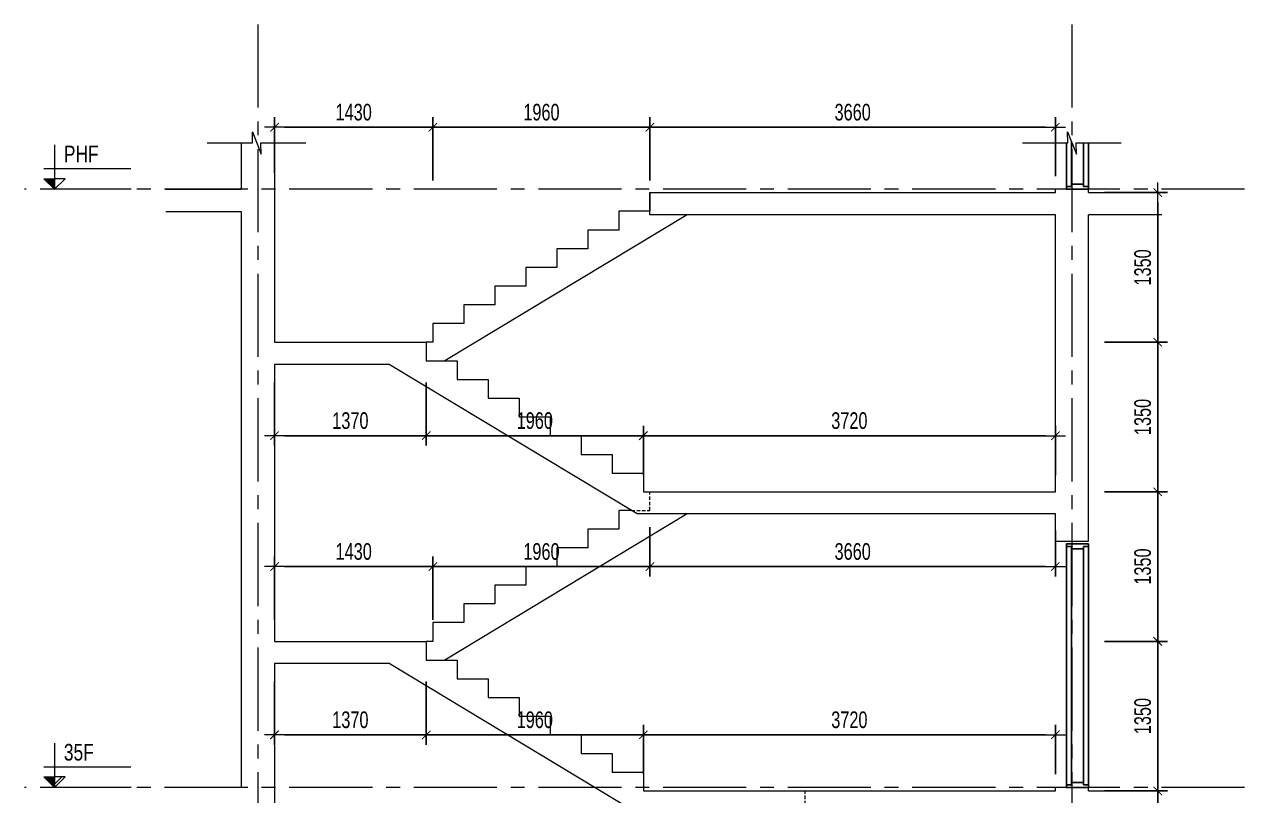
# Model space of a CAD drawing. Header units: millimetres. Extents: x -179076 to 85149, y -28646 to 38481.
# Drawn here: x 74133 to 85149, y -19274 to -12313 of the extents above; entities that cross this region are included whole.
import ezdxf

# ---------------------------------------------------------------- set-up
doc = ezdxf.new("R2010")
doc.units = ezdxf.units.MM
doc.linetypes.add('CENTER2', pattern=[1.125, 0.75, -0.125, 0.125, -0.125])
doc.linetypes.add('HIDDEN2', pattern=[4.762499999999999, 3.175, -1.5875])
doc.layers.get('Defpoints').update_dxf_attribs({"color": 151, "lineweight": 9})
doc.layers.add('A-DOOR', color=4, linetype='Continuous')
doc.layers.add('DOOR', color=4, linetype='Continuous')
for name, color, linetype, lineweight in [('NDC_S_ANNO', 7, 'Continuous', 20), ('NDC_S_AXIS', 5, 'CENTER2', 13), ('NDC_S_CONTINUOUS', 3, 'Continuous', 20), ('NDC_S_DIM', 1, 'Continuous', 15), ('NDC_S_HIDDEN', 8, 'HIDDEN2', 13), ('NDC_S_SLAB', 2, 'Continuous', 20), ('NDC_S_SYMBOL', 1, 'Continuous', 15), ('NDC_S_TEXT SYMBOL', 7, 'Continuous', 20), ('NDC_S_VN TEXT', 7, 'Continuous', 20)]:
    doc.layers.add(name, color=color, linetype=linetype, lineweight=lineweight)
doc.styles.add('NDC_ANNO', font='', dxfattribs={"width": 0.8})
doc.styles.add('NDC_DIM', font='', dxfattribs={"width": 0.75})
doc.styles.get('NDC_ANNO').set_extended_font_data('Dotum')
doc.styles.get('NDC_DIM').set_extended_font_data('Dotum')
doc.dimstyles.new('NDC_dim_60', dxfattribs={"dimscale": 60, "dimtxt": 2.5, "dimasz": 1.5, "dimexe": 1.5, "dimexo": 2.5, "dimgap": 1, "dimtad": 1, "dimdec": 0, "dimzin": 0, "dimdsep": 46, "dimtxsty": 'NDC_DIM', "dimblk": 'DIMMARK', "dimcen": 0.09, "dimdle": 1.2, "dimclrd": 1, "dimclre": 1, "dimclrt": 3, "dimadec": 0, "dimazin": 0, "dimtfac": 1, "dimtdec": 0, "dimtix": 1, "dimtofl": 0, "dimtmove": 0, "dimatfit": 3, "dimfxl": 8, "dimfxlon": 1, "dimtolj": 1, "dimtzin": 0, "dimarcsym": 0})

# ---------------------------------------------------------------- blocks, each defined once
blk = doc.blocks.new('X-SECTION-2$0$X-SEC-DOO2')
at = {"layer": 'A-DOOR'}
for p, q in [((41975.58351206721, 101971.8529757934), (41975.58351206745, 104171.8529757934)), ((42020.58351206721, 102016.8529757934), (42020.58351206745, 104126.8529757934)), ((42130.58351206721, 102016.8529757934), (42130.58351206745, 104126.8529757934)), ((42175.58351206721, 101971.8529757934), (42175.58351206745, 104171.8529757934))]:
    blk.add_line(p, q, dxfattribs=at)
for points in [[(41975.58351206745, 104171.8529757934), (41975.58351206745, 104146.8529757934), (42020.58351206745, 104146.8529757934), (42020.58351206745, 104126.8529757934), (42130.58351206745, 104126.8529757934), (42130.58351206745, 104146.8529757934), (42175.58351206745, 104146.8529757934), (42175.58351206745, 104171.8529757934)], [(41975.58351206721, 101971.8529757934), (41975.58351206721, 101996.8529757934), (42020.58351206721, 101996.8529757934), (42020.58351206721, 102016.8529757934), (42130.58351206721, 102016.8529757934), (42130.58351206721, 101996.8529757934), (42175.58351206721, 101996.8529757934), (42175.58351206721, 101971.8529757934)]]:
    blk.add_lwpolyline(points, close=True, dxfattribs=at)
at = {"layer": 'Defpoints'}
blk.add_line((41975.58351206745, 104191.8529757934), (42175.58351206745, 104191.8529757934), dxfattribs=at)
blk = doc.blocks.new('kata_block_CT')
at = {"layer": 'NDC_S_ANNO'}
blk.add_hatch(color=3, dxfattribs=at).paths.add_polyline_path([(0, 1.596954857557648), (-1.612010908633238, 1.596954857557648), (0, 0)])
at = {"layer": 'NDC_S_ANNO', "ltscale": 50}
h = blk.add_hatch(dxfattribs=at)
h.set_pattern_fill('ANSI31', color=256, scale=1.406250541793835, style=0)
h.set_pattern_definition([(45.00000000000001, (0, 5.456968210637569e-12), (-3.157122508925224, 3.157122508925225), [])])
h.paths.add_polyline_path([(0, 1.596954857557648), (0, 0), (1.612010908924276, 1.596954857557648)])
for p, q in [((-1.592704896858777, 3.140833880479477), (11.46947077315417, 3.140833880479477)), ((11.56125648126181, 5.456968210637569e-12), (-1.63869572513795, 5.456968210637569e-12))]:
    blk.add_line(p, q, dxfattribs=at)
for points in [[(0, 6.69495074864426), (0, 0)], [(0, 0), (-1.612010908924276, 1.596954857557648), (0, 1.596954857557648)], [(0, 0), (1.612010908924276, 1.596954857557648), (0, 1.596954857557648)]]:
    blk.add_lwpolyline(points, dxfattribs=at)
at = {"layer": 'NDC_S_ANNO', "color": 8, "ltscale": 50}
blk.add_lwpolyline([(0, 0), (-1.612010908633238, 1.596954857557648), (0, 1.596954857557648)], dxfattribs=at)
at = {"layer": 'NDC_S_TEXT SYMBOL', "color": 3, "style": 'NDC_ANNO', "width": 0.8}
blk.add_attdef('CT', (1.409564409346785, 4.068271311703938), '', height=2.5, dxfattribs=at)
blk = doc.blocks.new('DIMMARK')
at = {"layer": 'NDC_S_DIM', "color": 1}
blk.add_line((-1.5, 0), (1, 0), dxfattribs=at)
at = {"layer": 'NDC_S_DIM', "color": 2, "const_width": 0.1}
blk.add_lwpolyline([(-0.4242640687119285, -0.4242640687119285), (0.4242640687119285, 0.4242640687119285)], dxfattribs=at)
blk = doc.blocks.new('*D342')
at = {"layer": 'Defpoints', "color": 0, "transparency": 16777216}
for p in [(77761.14495491699, -18050.33283118162), (76391.14495506909, -18081.58283118162), (77761.14495491699, -18725.33283118162)]:
    blk.add_point(p, dxfattribs=at)
at = {"layer": 'NDC_S_DIM', "color": 1, "lineweight": -2, "transparency": 16777216}
for p, q in [((76391.14495506909, -18245.33283118162), (76391.14495506909, -18815.33283118162)), ((77761.14495491699, -18245.33283118162), (77761.14495491699, -18815.33283118162)), ((76481.14495506909, -18725.33283118162), (77671.14495491699, -18725.33283118162))]:
    blk.add_line(p, q, dxfattribs=at)
at = {"layer": 'NDC_S_DIM', "color": 1, "lineweight": -2, "transparency": 16777216, "xscale": 90, "yscale": 90, "zscale": 90, "rotation": 180}
blk.add_blockref('DIMMARK', (76391.14495506909, -18725.33283118162), dxfattribs=at)
at = {"layer": 'NDC_S_DIM', "color": 1, "lineweight": -2, "transparency": 16777216, "xscale": 90, "yscale": 90, "zscale": 90}
blk.add_blockref('DIMMARK', (77761.14495491699, -18725.33283118162), dxfattribs=at)
at = {"layer": 'NDC_S_DIM', "color": 3, "transparency": 16777216, "insert": (77076.14495499304, -18590.23106727389), "char_height": 150, "attachment_point": 5, "style": 'NDC_DIM'}
blk.add_mtext('\\A1;1370', dxfattribs=at)
blk = doc.blocks.new('*D343')
at = {"layer": 'Defpoints', "color": 0, "transparency": 16777216}
for p in [(77761.14495491699, -18050.33283118162), (79721.14495491699, -18725.33283118162), (79721.14495491699, -19231.58283118372)]:
    blk.add_point(p, dxfattribs=at)
at = {"layer": 'NDC_S_DIM', "color": 1, "lineweight": -2, "transparency": 16777216}
for p, q in [((77761.14495491699, -18245.33283118162), (77761.14495491699, -18815.33283118162)), ((77851.14495491699, -18725.33283118162), (79631.14495491699, -18725.33283118162)), ((79721.14495491699, -19081.58283118372), (79721.14495491699, -18635.33283118162))]:
    blk.add_line(p, q, dxfattribs=at)
at = {"layer": 'NDC_S_DIM', "color": 1, "lineweight": -2, "transparency": 16777216, "xscale": 90, "yscale": 90, "zscale": 90, "rotation": 180}
blk.add_blockref('DIMMARK', (77761.14495491699, -18725.33283118162), dxfattribs=at)
at = {"layer": 'NDC_S_DIM', "color": 1, "lineweight": -2, "transparency": 16777216, "xscale": 90, "yscale": 90, "zscale": 90}
blk.add_blockref('DIMMARK', (79721.14495491699, -18725.33283118162), dxfattribs=at)
at = {"layer": 'NDC_S_DIM', "color": 3, "transparency": 16777216, "insert": (78741.14495491699, -18590.23106727389), "char_height": 150, "attachment_point": 5, "style": 'NDC_DIM'}
blk.add_mtext('\\A1;1960', dxfattribs=at)
blk = doc.blocks.new('*D344')
at = {"layer": 'Defpoints', "color": 0, "transparency": 16777216}
for p in [(83441.1449550738, -18725.33283118162), (79721.14495491699, -19231.58283118372), (83441.1449550738, -19231.58283118372)]:
    blk.add_point(p, dxfattribs=at)
at = {"layer": 'NDC_S_DIM', "color": 1, "lineweight": -2, "transparency": 16777216}
for p, q in [((79721.14495491699, -19081.58283118372), (79721.14495491699, -18635.33283118162)), ((79811.14495491699, -18725.33283118162), (83351.1449550738, -18725.33283118162)), ((83441.1449550738, -19081.58283118372), (83441.1449550738, -18635.33283118162))]:
    blk.add_line(p, q, dxfattribs=at)
at = {"layer": 'NDC_S_DIM', "color": 1, "lineweight": -2, "transparency": 16777216, "xscale": 90, "yscale": 90, "zscale": 90, "rotation": 180}
blk.add_blockref('DIMMARK', (79721.14495491699, -18725.33283118162), dxfattribs=at)
at = {"layer": 'NDC_S_DIM', "color": 1, "lineweight": -2, "transparency": 16777216, "xscale": 90, "yscale": 90, "zscale": 90}
blk.add_blockref('DIMMARK', (83441.1449550738, -18725.33283118162), dxfattribs=at)
at = {"layer": 'NDC_S_DIM', "color": 3, "transparency": 16777216, "insert": (81581.1449549954, -18590.23106727389), "char_height": 150, "attachment_point": 5, "style": 'NDC_DIM'}
blk.add_mtext('\\A1;3720', dxfattribs=at)
blk = doc.blocks.new('*D345')
at = {"layer": 'Defpoints', "color": 0, "transparency": 16777216}
for p in [(77821.14495491699, -17206.58283118162), (76391.14495506909, -17881.58283118162), (77821.14495491699, -17881.58283118162)]:
    blk.add_point(p, dxfattribs=at)
at = {"layer": 'NDC_S_DIM', "color": 1, "lineweight": -2, "transparency": 16777216}
for p, q in [((76391.14495506909, -17686.58283118162), (76391.14495506909, -17116.58283118162)), ((77821.14495491699, -17686.58283118162), (77821.14495491699, -17116.58283118162)), ((76481.14495506909, -17206.58283118162), (77731.14495491699, -17206.58283118162))]:
    blk.add_line(p, q, dxfattribs=at)
at = {"layer": 'NDC_S_DIM', "color": 1, "lineweight": -2, "transparency": 16777216, "xscale": 90, "yscale": 90, "zscale": 90, "rotation": 180}
blk.add_blockref('DIMMARK', (76391.14495506909, -17206.58283118162), dxfattribs=at)
at = {"layer": 'NDC_S_DIM', "color": 1, "lineweight": -2, "transparency": 16777216, "xscale": 90, "yscale": 90, "zscale": 90}
blk.add_blockref('DIMMARK', (77821.14495491699, -17206.58283118162), dxfattribs=at)
at = {"layer": 'NDC_S_DIM', "color": 3, "transparency": 16777216, "insert": (77106.14495499304, -17071.48106727389), "char_height": 150, "attachment_point": 5, "style": 'NDC_DIM'}
blk.add_mtext('\\A1;1430', dxfattribs=at)
blk = doc.blocks.new('*D346')
at = {"layer": 'Defpoints', "color": 0, "transparency": 16777216}
for p in [(79781.14495491699, -16700.33283118162), (79781.14495491699, -17206.58283118162), (77821.14495491699, -17881.58283118162)]:
    blk.add_point(p, dxfattribs=at)
at = {"layer": 'NDC_S_DIM', "color": 1, "lineweight": -2, "transparency": 16777216}
for p, q in [((79781.14495491699, -16850.33283118162), (79781.14495491699, -17296.58283118162)), ((77821.14495491699, -17686.58283118162), (77821.14495491699, -17116.58283118162)), ((77911.14495491699, -17206.58283118162), (79691.14495491699, -17206.58283118162))]:
    blk.add_line(p, q, dxfattribs=at)
at = {"layer": 'NDC_S_DIM', "color": 1, "lineweight": -2, "transparency": 16777216, "xscale": 90, "yscale": 90, "zscale": 90, "rotation": 180}
blk.add_blockref('DIMMARK', (77821.14495491699, -17206.58283118162), dxfattribs=at)
at = {"layer": 'NDC_S_DIM', "color": 1, "lineweight": -2, "transparency": 16777216, "xscale": 90, "yscale": 90, "zscale": 90}
blk.add_blockref('DIMMARK', (79781.14495491699, -17206.58283118162), dxfattribs=at)
at = {"layer": 'NDC_S_DIM', "color": 3, "transparency": 16777216, "insert": (78801.14495491699, -17071.48106727389), "char_height": 150, "attachment_point": 5, "style": 'NDC_DIM'}
blk.add_mtext('\\A1;1960', dxfattribs=at)
blk = doc.blocks.new('*D347')
at = {"layer": 'Defpoints', "color": 0, "transparency": 16777216}
for p in [(79781.14495491699, -16700.33283118162), (83441.1449550738, -16731.58283118372), (83441.1449550738, -17206.58283118162)]:
    blk.add_point(p, dxfattribs=at)
at = {"layer": 'NDC_S_DIM', "color": 1, "lineweight": -2, "transparency": 16777216}
for p, q in [((79781.14495491699, -16850.33283118162), (79781.14495491699, -17296.58283118162)), ((83441.1449550738, -16881.58283118372), (83441.1449550738, -17296.58283118162)), ((79871.14495491699, -17206.58283118162), (83351.1449550738, -17206.58283118162))]:
    blk.add_line(p, q, dxfattribs=at)
at = {"layer": 'NDC_S_DIM', "color": 1, "lineweight": -2, "transparency": 16777216, "xscale": 90, "yscale": 90, "zscale": 90, "rotation": 180}
blk.add_blockref('DIMMARK', (79781.14495491699, -17206.58283118162), dxfattribs=at)
at = {"layer": 'NDC_S_DIM', "color": 1, "lineweight": -2, "transparency": 16777216, "xscale": 90, "yscale": 90, "zscale": 90}
blk.add_blockref('DIMMARK', (83441.1449550738, -17206.58283118162), dxfattribs=at)
at = {"layer": 'NDC_S_DIM', "color": 3, "transparency": 16777216, "insert": (81611.1449549954, -17071.48106727389), "char_height": 150, "attachment_point": 5, "style": 'NDC_DIM'}
blk.add_mtext('\\A1;3660', dxfattribs=at)
blk = doc.blocks.new('*D348')
at = {"layer": 'Defpoints', "color": 0, "transparency": 16777216}
for p in [(76391.14495506915, -15181.58283118162), (77761.14495491693, -15181.58283118168), (77761.14495491693, -16025.33283118162)]:
    blk.add_point(p, dxfattribs=at)
at = {"layer": 'NDC_S_DIM', "color": 1, "lineweight": -2, "transparency": 16777216}
for p, q in [((76391.14495506915, -15545.33283118162), (76391.14495506915, -16115.33283118162)), ((77761.14495491693, -15545.33283118162), (77761.14495491693, -16115.33283118162)), ((76481.14495506915, -16025.33283118162), (77671.14495491693, -16025.33283118162))]:
    blk.add_line(p, q, dxfattribs=at)
at = {"layer": 'NDC_S_DIM', "color": 1, "lineweight": -2, "transparency": 16777216, "xscale": 90, "yscale": 90, "zscale": 90, "rotation": 180}
blk.add_blockref('DIMMARK', (76391.14495506915, -16025.33283118162), dxfattribs=at)
at = {"layer": 'NDC_S_DIM', "color": 1, "lineweight": -2, "transparency": 16777216, "xscale": 90, "yscale": 90, "zscale": 90}
blk.add_blockref('DIMMARK', (77761.14495491693, -16025.33283118162), dxfattribs=at)
at = {"layer": 'NDC_S_DIM', "color": 3, "transparency": 16777216, "insert": (77076.14495499304, -15890.23106727389), "char_height": 150, "attachment_point": 5, "style": 'NDC_DIM'}
blk.add_mtext('\\A1;1370', dxfattribs=at)
blk = doc.blocks.new('*D349')
at = {"layer": 'Defpoints', "color": 0, "transparency": 16777216}
for p in [(77761.14495491693, -15181.58283118168), (79721.14495491699, -16025.33283118162), (79721.14495491699, -16531.58283118372)]:
    blk.add_point(p, dxfattribs=at)
at = {"layer": 'NDC_S_DIM', "color": 1, "lineweight": -2, "transparency": 16777216}
for p, q in [((77761.14495491693, -15545.33283118162), (77761.14495491693, -16115.33283118162)), ((79721.14495491699, -16381.58283118372), (79721.14495491699, -15935.33283118162)), ((77851.14495491693, -16025.33283118162), (79631.14495491699, -16025.33283118162))]:
    blk.add_line(p, q, dxfattribs=at)
at = {"layer": 'NDC_S_DIM', "color": 1, "lineweight": -2, "transparency": 16777216, "xscale": 90, "yscale": 90, "zscale": 90, "rotation": 180}
blk.add_blockref('DIMMARK', (77761.14495491693, -16025.33283118162), dxfattribs=at)
at = {"layer": 'NDC_S_DIM', "color": 1, "lineweight": -2, "transparency": 16777216, "xscale": 90, "yscale": 90, "zscale": 90}
blk.add_blockref('DIMMARK', (79721.14495491699, -16025.33283118162), dxfattribs=at)
at = {"layer": 'NDC_S_DIM', "color": 3, "transparency": 16777216, "insert": (78741.14495491696, -15890.23106727389), "char_height": 150, "attachment_point": 5, "style": 'NDC_DIM'}
blk.add_mtext('\\A1;1960', dxfattribs=at)
blk = doc.blocks.new('*D350')
at = {"layer": 'Defpoints', "color": 0, "transparency": 16777216}
for p in [(83441.1449550738, -16025.33283118162), (79721.14495491699, -16531.58283118372), (83441.1449550738, -16531.58283118372)]:
    blk.add_point(p, dxfattribs=at)
at = {"layer": 'NDC_S_DIM', "color": 1, "lineweight": -2, "transparency": 16777216}
for p, q in [((79721.14495491699, -16381.58283118372), (79721.14495491699, -15935.33283118162)), ((83441.1449550738, -16381.58283118372), (83441.1449550738, -15935.33283118162)), ((79811.14495491699, -16025.33283118162), (83351.1449550738, -16025.33283118162))]:
    blk.add_line(p, q, dxfattribs=at)
at = {"layer": 'NDC_S_DIM', "color": 1, "lineweight": -2, "transparency": 16777216, "xscale": 90, "yscale": 90, "zscale": 90, "rotation": 180}
blk.add_blockref('DIMMARK', (79721.14495491699, -16025.33283118162), dxfattribs=at)
at = {"layer": 'NDC_S_DIM', "color": 1, "lineweight": -2, "transparency": 16777216, "xscale": 90, "yscale": 90, "zscale": 90}
blk.add_blockref('DIMMARK', (83441.1449550738, -16025.33283118162), dxfattribs=at)
at = {"layer": 'NDC_S_DIM', "color": 3, "transparency": 16777216, "insert": (81581.1449549954, -15890.23106727389), "char_height": 150, "attachment_point": 5, "style": 'NDC_DIM'}
blk.add_mtext('\\A1;3720', dxfattribs=at)
blk = doc.blocks.new('*D351')
at = {"layer": 'Defpoints', "color": 0, "transparency": 16777216}
for p in [(77821.14495491699, -13241.19935043195), (76391.19377804463, -13801.58283204903), (77821.14495491699, -15181.58283118162)]:
    blk.add_point(p, dxfattribs=at)
at = {"layer": 'NDC_S_DIM', "color": 1, "lineweight": -2, "transparency": 16777216}
for p, q in [((76391.19377804463, -13651.58283204903), (76391.19377804463, -13151.19935043195)), ((77821.14495491699, -13721.19935043195), (77821.14495491699, -13151.19935043195)), ((76481.19377804463, -13241.19935043195), (77731.14495491699, -13241.19935043195))]:
    blk.add_line(p, q, dxfattribs=at)
at = {"layer": 'NDC_S_DIM', "color": 1, "lineweight": -2, "transparency": 16777216, "xscale": 90, "yscale": 90, "zscale": 90, "rotation": 180}
blk.add_blockref('DIMMARK', (76391.19377804463, -13241.19935043195), dxfattribs=at)
at = {"layer": 'NDC_S_DIM', "color": 1, "lineweight": -2, "transparency": 16777216, "xscale": 90, "yscale": 90, "zscale": 90}
blk.add_blockref('DIMMARK', (77821.14495491699, -13241.19935043195), dxfattribs=at)
at = {"layer": 'NDC_S_DIM', "color": 3, "transparency": 16777216, "insert": (77106.16936648081, -13106.09758652421), "char_height": 150, "attachment_point": 5, "style": 'NDC_DIM'}
blk.add_mtext('\\A1;1430', dxfattribs=at)
blk = doc.blocks.new('*D352')
at = {"layer": 'Defpoints', "color": 0, "transparency": 16777216}
for p in [(79781.14495491699, -13241.19935043195), (79781.14495491699, -14000.33283118162), (77821.14495491699, -15181.58283118162)]:
    blk.add_point(p, dxfattribs=at)
at = {"layer": 'NDC_S_DIM', "color": 1, "lineweight": -2, "transparency": 16777216}
for p, q in [((77821.14495491699, -13721.19935043195), (77821.14495491699, -13151.19935043195)), ((79781.14495491699, -13721.19935043195), (79781.14495491699, -13151.19935043195)), ((77911.14495491699, -13241.19935043195), (79691.14495491699, -13241.19935043195))]:
    blk.add_line(p, q, dxfattribs=at)
at = {"layer": 'NDC_S_DIM', "color": 1, "lineweight": -2, "transparency": 16777216, "xscale": 90, "yscale": 90, "zscale": 90, "rotation": 180}
blk.add_blockref('DIMMARK', (77821.14495491699, -13241.19935043195), dxfattribs=at)
at = {"layer": 'NDC_S_DIM', "color": 1, "lineweight": -2, "transparency": 16777216, "xscale": 90, "yscale": 90, "zscale": 90}
blk.add_blockref('DIMMARK', (79781.14495491699, -13241.19935043195), dxfattribs=at)
at = {"layer": 'NDC_S_DIM', "color": 3, "transparency": 16777216, "insert": (78801.14495491699, -13106.09758652421), "char_height": 150, "attachment_point": 5, "style": 'NDC_DIM'}
blk.add_mtext('\\A1;1960', dxfattribs=at)
blk = doc.blocks.new('*D353')
at = {"layer": 'Defpoints', "color": 0, "transparency": 16777216}
for p in [(83441.1449550738, -13241.19935043195), (83441.1449550738, -13831.58283118372), (79781.14495491699, -14000.33283118162)]:
    blk.add_point(p, dxfattribs=at)
at = {"layer": 'NDC_S_DIM', "color": 1, "lineweight": -2, "transparency": 16777216}
for p, q in [((79781.14495491699, -13721.19935043195), (79781.14495491699, -13151.19935043195)), ((83441.1449550738, -13681.58283118372), (83441.1449550738, -13151.19935043195)), ((79871.14495491699, -13241.19935043195), (83351.1449550738, -13241.19935043195))]:
    blk.add_line(p, q, dxfattribs=at)
at = {"layer": 'NDC_S_DIM', "color": 1, "lineweight": -2, "transparency": 16777216, "xscale": 90, "yscale": 90, "zscale": 90, "rotation": 180}
blk.add_blockref('DIMMARK', (79781.14495491699, -13241.19935043195), dxfattribs=at)
at = {"layer": 'NDC_S_DIM', "color": 1, "lineweight": -2, "transparency": 16777216, "xscale": 90, "yscale": 90, "zscale": 90}
blk.add_blockref('DIMMARK', (83441.1449550738, -13241.19935043195), dxfattribs=at)
at = {"layer": 'NDC_S_DIM', "color": 3, "transparency": 16777216, "insert": (81611.1449549954, -13106.09758652421), "char_height": 150, "attachment_point": 5, "style": 'NDC_DIM'}
blk.add_mtext('\\A1;3660', dxfattribs=at)
blk = doc.blocks.new('*D305')
at = {"layer": 'Defpoints', "color": 0, "transparency": 16777216}
for p in [(79721.14495491702, -19231.58283118372), (84364.89835714959, -19231.58283118372), (77821.14495491702, -21431.58283118163)]:
    blk.add_point(p, dxfattribs=at)
at = {"layer": 'NDC_S_DIM', "color": 1, "lineweight": -2, "transparency": 16777216}
for p, q in [((83884.89835714959, -19231.58283118372), (84454.89835714959, -19231.58283118372)), ((84364.89835714959, -21341.58283118163), (84364.89835714959, -19321.58283118372)), ((83884.89835714959, -21431.58283118163), (84454.89835714959, -21431.58283118163))]:
    blk.add_line(p, q, dxfattribs=at)
at = {"layer": 'NDC_S_DIM', "color": 1, "lineweight": -2, "transparency": 16777216, "xscale": 90, "yscale": 90, "zscale": 90}
for p, rotation in [((84364.89835714959, -19231.58283118372), 90), ((84364.89835714959, -21431.58283118163), 270)]:
    blk.add_blockref('DIMMARK', p, dxfattribs=dict(at, rotation=rotation))
at = {"layer": 'NDC_S_DIM', "color": 3, "transparency": 16777216, "insert": (84229.79659324184, -20331.5828311827), "char_height": 150, "attachment_point": 5, "rotation": 90, "style": 'NDC_DIM'}
blk.add_mtext('\\A1;2200', dxfattribs=at)
blk = doc.blocks.new('*D306')
at = {"layer": 'Defpoints', "color": 0, "transparency": 16777216}
for p in [(77821.14495491702, -17881.58283118163), (84364.89835714962, -17881.58283118163), (79721.14495491702, -19231.58283118372)]:
    blk.add_point(p, dxfattribs=at)
at = {"layer": 'NDC_S_DIM', "color": 1, "lineweight": -2, "transparency": 16777216}
for p, q in [((83884.89835714962, -17881.58283118163), (84454.89835714962, -17881.58283118163)), ((84364.89835714962, -19141.58283118372), (84364.89835714962, -17971.58283118163)), ((83884.89835714962, -19231.58283118372), (84454.89835714962, -19231.58283118372))]:
    blk.add_line(p, q, dxfattribs=at)
at = {"layer": 'NDC_S_DIM', "color": 1, "lineweight": -2, "transparency": 16777216, "xscale": 90, "yscale": 90, "zscale": 90}
for p, rotation in [((84364.89835714962, -17881.58283118163), 90), ((84364.89835714962, -19231.58283118372), 270)]:
    blk.add_blockref('DIMMARK', p, dxfattribs=dict(at, rotation=rotation))
at = {"layer": 'NDC_S_DIM', "color": 3, "transparency": 16777216, "insert": (84229.79659324187, -18556.5828311827), "char_height": 150, "attachment_point": 5, "rotation": 90, "style": 'NDC_DIM'}
blk.add_mtext('\\A1;1350', dxfattribs=at)
blk = doc.blocks.new('*D307')
at = {"layer": 'Defpoints', "color": 0, "transparency": 16777216}
for p in [(79721.14495491702, -16531.58283118372), (84364.89835714965, -16531.58283118372), (77821.14495491702, -17881.58283118163)]:
    blk.add_point(p, dxfattribs=at)
at = {"layer": 'NDC_S_DIM', "color": 1, "lineweight": -2, "transparency": 16777216}
for p, q in [((83884.89835714965, -16531.58283118372), (84454.89835714965, -16531.58283118372)), ((84364.89835714965, -17791.58283118163), (84364.89835714965, -16621.58283118372)), ((83884.89835714965, -17881.58283118163), (84454.89835714965, -17881.58283118163))]:
    blk.add_line(p, q, dxfattribs=at)
at = {"layer": 'NDC_S_DIM', "color": 1, "lineweight": -2, "transparency": 16777216, "xscale": 90, "yscale": 90, "zscale": 90}
for p, rotation in [((84364.89835714965, -16531.58283118372), 90), ((84364.89835714965, -17881.58283118163), 270)]:
    blk.add_blockref('DIMMARK', p, dxfattribs=dict(at, rotation=rotation))
at = {"layer": 'NDC_S_DIM', "color": 3, "transparency": 16777216, "insert": (84229.7965932419, -17206.5828311827), "char_height": 150, "attachment_point": 5, "rotation": 90, "style": 'NDC_DIM'}
blk.add_mtext('\\A1;1350', dxfattribs=at)
blk = doc.blocks.new('*D308')
at = {"layer": 'Defpoints', "color": 0, "transparency": 16777216}
for p in [(77821.14495491702, -15181.58283118163), (84364.89835714968, -15181.58283118163), (79721.14495491702, -16531.58283118372)]:
    blk.add_point(p, dxfattribs=at)
at = {"layer": 'NDC_S_DIM', "color": 1, "lineweight": -2, "transparency": 16777216}
for p, q in [((83884.89835714968, -15181.58283118163), (84454.89835714968, -15181.58283118163)), ((84364.89835714968, -16441.58283118372), (84364.89835714968, -15271.58283118163)), ((83884.89835714968, -16531.58283118372), (84454.89835714968, -16531.58283118372))]:
    blk.add_line(p, q, dxfattribs=at)
at = {"layer": 'NDC_S_DIM', "color": 1, "lineweight": -2, "transparency": 16777216, "xscale": 90, "yscale": 90, "zscale": 90}
for p, rotation in [((84364.89835714968, -15181.58283118163), 90), ((84364.89835714968, -16531.58283118372), 270)]:
    blk.add_blockref('DIMMARK', p, dxfattribs=dict(at, rotation=rotation))
at = {"layer": 'NDC_S_DIM', "color": 3, "transparency": 16777216, "insert": (84229.79659324193, -15856.5828311827), "char_height": 150, "attachment_point": 5, "rotation": 90, "style": 'NDC_DIM'}
blk.add_mtext('\\A1;1350', dxfattribs=at)
blk = doc.blocks.new('*D309')
at = {"layer": 'Defpoints', "color": 0, "transparency": 16777216}
for p in [(79781.14495491702, -13831.58283118372), (84364.89835714971, -13831.58283118372), (77821.14495491702, -15181.58283118163)]:
    blk.add_point(p, dxfattribs=at)
at = {"layer": 'NDC_S_DIM', "color": 1, "lineweight": -2, "transparency": 16777216}
for p, q in [((83884.89835714971, -13831.58283118372), (84454.89835714971, -13831.58283118372)), ((84364.89835714971, -15091.58283118163), (84364.89835714971, -13921.58283118372)), ((83884.89835714971, -15181.58283118163), (84454.89835714971, -15181.58283118163))]:
    blk.add_line(p, q, dxfattribs=at)
at = {"layer": 'NDC_S_DIM', "color": 1, "lineweight": -2, "transparency": 16777216, "xscale": 90, "yscale": 90, "zscale": 90}
for p, rotation in [((84364.89835714971, -13831.58283118372), 90), ((84364.89835714971, -15181.58283118163), 270)]:
    blk.add_blockref('DIMMARK', p, dxfattribs=dict(at, rotation=rotation))
at = {"layer": 'NDC_S_DIM', "color": 3, "transparency": 16777216, "insert": (84229.79659324196, -14506.5828311827), "char_height": 150, "attachment_point": 5, "rotation": 90, "style": 'NDC_DIM'}
blk.add_mtext('\\A1;1350', dxfattribs=at)

msp = doc.modelspace()

# ---------------------------------------------------------------- linework, layer by layer
at = {"layer": 'A-DOOR'}
for p, q in [((83541.14431258998, -13801.58283204903), (83541.14431258992, -13383.22184904983)), ((83586.14431258998, -13756.58283204903), (83586.14431258998, -13370.72024299161)), ((83696.14431258998, -13756.58283204903), (83696.14431258998, -13383.22184904983)), ((83741.14431258998, -13801.58283204903), (83741.14431258992, -13383.22184904983))]:
    msp.add_line(p, q, dxfattribs=at)
msp.add_lwpolyline([(83741.14431258998, -13801.58283204903), (83741.14431258998, -13776.58283204903), (83696.14431258998, -13776.58283204903), (83696.14431258998, -13756.58283204903), (83586.14431258998, -13756.58283204903), (83586.14431258998, -13776.58283204903), (83541.14431258998, -13776.58283204903), (83541.14431258998, -13801.58283204903)], close=True, dxfattribs=at)
at = {"layer": 'NDC_S_AXIS', "ltscale": 1000}
for p, q in [((76241.14495506915, -12313.21395220413), (76241.14495506915, -25453.46580426946)), ((83591.1449550738, -12313.21395220413), (83591.1449550738, -25453.46580426946))]:
    msp.add_line(p, q, dxfattribs=at)
for points in [[(85149.46251881125, -13801.58283204903), (74133.18310587804, -13801.58283204903)], [(85149.46251881125, -19201.58283204903), (74133.18310587804, -19201.58283204903)]]:
    msp.add_lwpolyline(points, dxfattribs=at)
at = {"layer": 'NDC_S_CONTINUOUS'}
for p, q in [((80116.75361921455, -14031.58283118372), (77928.6054710699, -15350.33283118162)), ((80116.7536192146, -16731.58283118372), (77928.60547107001, -18050.33283118162))]:
    msp.add_line(p, q, dxfattribs=at)
for points in [[(79781.14495491699, -13831.58283118372), (79781.14495491699, -14000.33283118162), (79501.14495491699, -14000.33283118162), (79501.14495491699, -14169.08283118162), (79221.14495491699, -14169.08283118162), (79221.14495491699, -14337.83283118162), (78941.14495491699, -14337.83283118162), (78941.14495491699, -14506.58283118162), (78661.14495491699, -14506.58283118162), (78661.14495491699, -14675.33283118162), (78381.14495491699, -14675.33283118162), (78381.14495491699, -14844.08283118162), (78101.14495491699, -14844.08283118162), (78101.14495491699, -15012.83283118162), (77821.14495491699, -15012.83283118162), (77821.14495491699, -15181.58283118162), (77761.14495491699, -15181.58283118162)], [(79613.68443876054, -16700.33283118162), (79501.14495491699, -16700.33283118162), (79501.14495491699, -16869.08283118162), (79221.14495491699, -16869.08283118162), (79221.14495491699, -17037.83283118162), (78941.14495491699, -17037.83283118162), (78941.14495491699, -17206.58283118162), (78661.14495491699, -17206.58283118162), (78661.14495491699, -17375.33283118162), (78381.14495491699, -17375.33283118162), (78381.14495491699, -17544.08283118162), (78101.14495491699, -17544.08283118162), (78101.14495491699, -17712.83283118162), (77821.14495491699, -17712.83283118162), (77821.14495491699, -17881.58283118162), (77761.14495491699, -17881.58283118162)]]:
    msp.add_lwpolyline(points, dxfattribs=at)
at = {"layer": 'NDC_S_HIDDEN', "ltscale": 10}
for points in [[(79613.68443876054, -16700.33283118162), (79781.14495491699, -16700.33283118162), (79781.14495491699, -16531.58283118162)], [(80901.14495491699, -19431.58283118372), (80901.14495491699, -19400.81360041243), (81181.14495491699, -19400.81360041243), (81181.14495491699, -19231.58283118372)]]:
    msp.add_lwpolyline(points, dxfattribs=at)
at = {"layer": 'NDC_S_SLAB'}
for p, q in [((76091.16384137442, -13383.22184904983), (76091.14495506909, -13801.58283118162)), ((76391.20857922439, -13383.22184904983), (76391.14495506909, -15181.58283118162)), ((83441.1449550738, -13831.58283118372), (83441.1449550738, -13801.58283204903)), ((83741.14431258998, -13801.58283204903), (83441.14495506868, -13801.58283204903)), ((83741.1449550738, -13831.58283118372), (83741.1449550738, -13801.58283204903)), ((75408.92428764104, -14001.58283118162), (76091.14495506909, -14001.58283118162)), ((76091.14495506909, -14001.58283118162), (76091.14495506909, -19201.58283118162)), ((83441.1449550738, -14031.58283118372), (79781.14495491699, -14031.58283118372)), ((83441.1449550738, -16531.58283118372), (83441.1449550738, -14031.58283118372)), ((84403.37820376913, -14031.58283118372), (83741.1449550738, -14031.58283118372)), ((83741.1449550738, -16981.58283118168), (83741.1449550738, -14031.58283118372)), ((76391.14495506915, -15181.58283118162), (77761.14495491699, -15181.58283118162)), ((77761.14495491699, -15181.58283118162), (77761.14495491699, -15350.33283118162)), ((76391.14495506909, -15381.58283118162), (76391.14495506909, -17881.58283118162)), ((77425.53629061629, -15381.58283118162), (76391.14495506903, -15381.58283118162)), ((79665.53629061577, -16731.58283118372), (77425.53629061629, -15381.58283118162)), ((77761.14495491699, -15350.33283118162), (78041.14495491699, -15350.33283118162)), ((78041.14495491699, -15350.33283118162), (78041.14495491699, -15519.08283118162)), ((78041.14495491699, -15519.08283118162), (78321.14495491699, -15519.08283118162)), ((78321.14495491699, -15519.08283118162), (78321.14495491699, -15687.83283118162)), ((78321.14495491699, -15687.83283118162), (78601.14495491699, -15687.83283118162)), ((78601.14495491699, -15687.83283118162), (78601.14495491699, -15856.58283118162)), ((78601.14495491699, -15856.58283118162), (78881.14495491699, -15856.58283118162)), ((78881.14495491699, -15856.58283118162), (78881.14495491699, -16025.33283118162)), ((78881.14495491699, -16025.33283118162), (79161.14495491699, -16025.33283118162)), ((79161.14495491699, -16025.33283118162), (79161.14495491699, -16194.08283118162)), ((79161.14495491699, -16194.08283118162), (79441.14495491699, -16194.08283118162)), ((79441.14495491699, -16194.08283118162), (79441.14495491699, -16362.83283118162)), ((79441.14495491699, -16362.83283118162), (79721.14495491699, -16362.83283118162)), ((79721.14495491699, -16362.83283118162), (79721.14495491699, -16531.58283118372)), ((79721.14495491699, -16531.58283118372), (83441.1449550738, -16531.58283118372)), ((83441.1449550738, -16731.58283118372), (79665.53629061577, -16731.58283118372)), ((83441.1449550738, -16981.58283118168), (83441.1449550738, -16731.58283118372)), ((83741.1449550738, -16981.58283118168), (83441.1449550738, -16981.58283118168)), ((76391.14495506909, -18081.58283118162), (76391.14495506909, -19201.58283118162)), ((77425.53629061629, -18081.58283118162), (76391.14495506909, -18081.58283118162)), ((79665.53629061583, -19431.58283118372), (77425.53629061629, -18081.58283118162)), ((76091.14495506909, -19201.58283118162), (75408.92428764104, -19201.58283118162)), ((76391.14495506915, -19201.58283118162), (76391.14495506915, -21431.58283118168)), ((83441.1449550738, -19231.58283118372), (83441.1449550738, -19201.58283204903)), ((83741.1449550738, -19201.58283204903), (83441.1449550738, -19201.58283204903)), ((83741.1449550738, -19231.58283118372), (83741.1449550738, -19201.58283204903))]:
    msp.add_line(p, q, dxfattribs=at)
for points in [[(75408.92428764104, -13801.58283118162), (76091.14495506909, -13801.58283118162)], [(79781.14495491699, -14031.58283118372), (79781.14495491699, -13831.58283118372), (83441.1449550738, -13831.58283118372)], [(83741.1449550738, -13831.58283118372), (84403.1524860283, -13831.58283118372)], [(76391.14495506909, -17881.58283118162), (77761.14495491699, -17881.58283118162), (77761.14495491699, -18050.33283118162), (78041.14495491699, -18050.33283118162), (78041.14495491699, -18219.08283118162), (78321.14495491699, -18219.08283118162), (78321.14495491699, -18387.83283118162), (78601.14495491699, -18387.83283118162), (78601.14495491699, -18556.58283118162), (78881.14495491699, -18556.58283118162), (78881.14495491699, -18725.33283118162), (79161.14495491699, -18725.33283118162), (79161.14495491699, -18894.08283118162), (79441.14495491699, -18894.08283118162), (79441.14495491699, -19062.83283118162), (79721.14495491699, -19062.83283118162), (79721.14495491699, -19231.58283118372), (83441.1449550738, -19231.58283118372)], [(83741.1449550738, -19231.58283118372), (84403.1524860283, -19231.58283118372)]]:
    msp.add_lwpolyline(points, dxfattribs=at)
at = {"layer": 'NDC_S_SYMBOL'}
for points in [[(75783.77160025705, -13383.22184904983), (76193.38816174763, -13383.22184904983), (76191.21424884992, -13283.22184904983), (76271.21424929696, -13483.22184923609), (76269.04033602672, -13383.22184904983), (76675.32585578822, -13383.22184904983)], [(83143.70230625736, -13383.22184904983), (83553.31886774793, -13383.22184904983), (83551.14495485023, -13283.22184904983), (83631.14495529726, -13483.22184923609), (83628.97104202703, -13383.22184904983), (84035.25656178853, -13383.22184904983)]]:
    msp.add_lwpolyline(points, dxfattribs=at)

# ---------------------------------------------------------------- block references
at = {"layer": 'DOOR', "xscale": -1}
msp.add_blockref('X-SECTION-2$0$X-SEC-DOO2', (125716.7278246573, -121173.4358069751), dxfattribs=at)
at = {"layer": 'NDC_S_VN TEXT', "xscale": 60, "yscale": 60, "zscale": 60}
for p, values in [((74404.83869780882, -13801.58283204868), {'CT': 'PHF'}), ((74404.83869780882, -19201.58283204868), {'CT': '35F'})]:
    msp.add_blockref('kata_block_CT', p, dxfattribs=at).add_auto_attribs(values)

# ---------------------------------------------------------------- dimensions: what is measured, and where the dimension line sits
at = {"layer": 'NDC_S_DIM'}
for base, p1, p2, picture, middle in [((77821.14495491699, -13241.19935043195), (76391.19377804463, -13801.58283204903), (77821.14495491699, -15181.58283118162), '*D351', (77106.16936648081, -13106.09758652421)), ((77761.14495491693, -16025.33283118162), (76391.14495506915, -15181.58283118162), (77761.14495491693, -15181.58283118168), '*D348', (77076.14495499304, -15890.23106727389)), ((77821.14495491699, -17206.58283118162), (76391.14495506909, -17881.58283118162), (77821.14495491699, -17881.58283118162), '*D345', (77106.14495499304, -17071.48106727389)), ((77761.14495491699, -18725.33283118162), (76391.14495506909, -18081.58283118162), (77761.14495491699, -18050.33283118162), '*D342', (77076.14495499304, -18590.23106727389))]:
    dim = msp.add_linear_dim(base=base, p1=p1, p2=p2, dimstyle='NDC_dim_60', dxfattribs=at)
    dim.commit()
    dim.dimension.update_dxf_attribs({"geometry": picture, "text_midpoint": middle})
for base, p1, p2, picture, middle in [((79781.14495491699, -13241.19935043195), (77821.14495491699, -15181.58283118162), (79781.14495491699, -14000.33283118162), '*D352', (78801.14495491699, -13106.09758652421)), ((83441.1449550738, -13241.19935043195), (79781.14495491699, -14000.33283118162), (83441.1449550738, -13831.58283118372), '*D353', (81611.1449549954, -13106.09758652421)), ((79721.14495491699, -16025.33283118162), (77761.14495491693, -15181.58283118168), (79721.14495491699, -16531.58283118372), '*D349', (78741.14495491696, -15890.23106727389)), ((83441.1449550738, -16025.33283118162), (79721.14495491699, -16531.58283118372), (83441.1449550738, -16531.58283118372), '*D350', (81581.1449549954, -15890.23106727389)), ((79781.14495491699, -17206.58283118162), (77821.14495491699, -17881.58283118162), (79781.14495491699, -16700.33283118162), '*D346', (78801.14495491699, -17071.48106727389)), ((83441.1449550738, -17206.58283118162), (79781.14495491699, -16700.33283118162), (83441.1449550738, -16731.58283118372), '*D347', (81611.1449549954, -17071.48106727389)), ((79721.14495491699, -18725.33283118162), (77761.14495491699, -18050.33283118162), (79721.14495491699, -19231.58283118372), '*D343', (78741.14495491699, -18590.23106727389)), ((83441.1449550738, -18725.33283118162), (79721.14495491699, -19231.58283118372), (83441.1449550738, -19231.58283118372), '*D344', (81581.1449549954, -18590.23106727389))]:
    dim = msp.add_linear_dim(base=base, p1=p1, p2=p2, dimstyle='NDC_dim_60', override={"dimtmove": 1}, dxfattribs=at)
    dim.commit()
    dim.dimension.update_dxf_attribs({"geometry": picture, "text_midpoint": middle})
for base, p1, p2, picture, middle in [((84364.89835714971, -13831.58283118372), (77821.14495491699, -15181.58283118162), (79781.14495491699, -13831.58283118372), '*D309', (84229.79659324196, -14506.5828311827)), ((84364.89835714968, -15181.58283118163), (79721.14495491699, -16531.58283118372), (77821.14495491699, -15181.58283118162), '*D308', (84229.79659324193, -15856.5828311827)), ((84364.89835714965, -16531.58283118372), (77821.14495491699, -17881.58283118162), (79721.14495491699, -16531.58283118372), '*D307', (84229.7965932419, -17206.5828311827)), ((84364.89835714962, -17881.58283118163), (79721.14495491699, -19231.58283118372), (77821.14495491699, -17881.58283118162), '*D306', (84229.79659324187, -18556.5828311827)), ((84364.89835714959, -19231.58283118372), (77821.14495491699, -21431.58283118162), (79721.14495491699, -19231.58283118372), '*D305', (84229.79659324184, -20331.5828311827))]:
    dim = msp.add_linear_dim(base=base, p1=p1, p2=p2, angle=90, dimstyle='NDC_dim_60', override={"dimtmove": 1}, dxfattribs=at)
    dim.commit()
    dim.dimension.update_dxf_attribs({"geometry": picture, "text_midpoint": middle})

doc.saveas('drawing.dxf')
